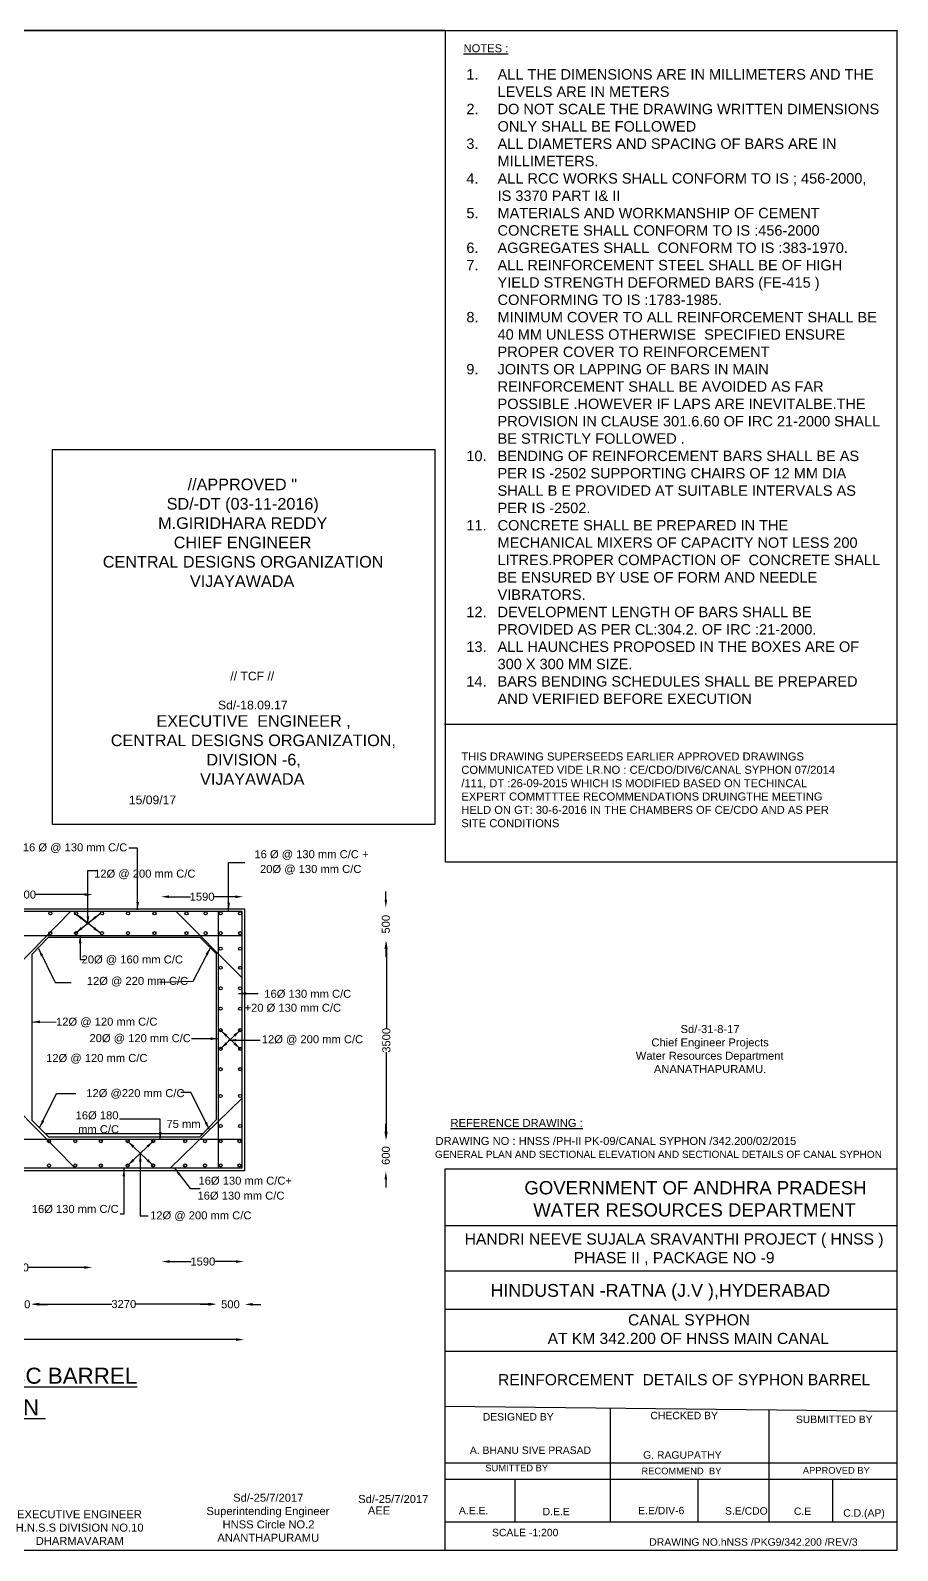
# Model space of a CAD drawing. Header units: millimetres. Extents: x 5124 to 2113220, y 2311 to 45650380.
# Drawn here: x 2086113 to 2113220, y 45602896 to 45650380 of the extents above; entities that cross this region are included whole.
import ezdxf

# ---------------------------------------------------------------- set-up
doc = ezdxf.new("R2010")
doc.units = ezdxf.units.MM
doc.header["$MEASUREMENT"] = 0
for name, color, linetype in [('DIMENSIONS', 7, 'Continuous'), ('DRAWING', 2, 'Continuous'), ('TEXT', 7, 'Continuous')]:
    doc.layers.add(name, color=color, linetype=linetype)
doc.styles.get("Standard").update_dxf_attribs({"font": 'arial.ttf', "height": 250})
doc.dimstyles.get("Standard").update_dxf_attribs({"dimtxt": 90, "dimasz": 250, "dimexe": 0.18, "dimexo": 0.0625, "dimgap": 0.09, "dimtad": 0, "dimdec": 0, "dimzin": 0, "dimdsep": 46, "dimtxsty": 'Standard', "dimcen": 0.09, "dimse1": 1, "dimse2": 1, "dimadec": 0, "dimazin": 0, "dimtfac": 1, "dimtdec": 0, "dimtofl": 0, "dimtmove": 0, "dimatfit": 3, "dimfxl": 1, "dimtolj": 1, "dimtzin": 0, "dimarcsym": 0})

# ---------------------------------------------------------------- blocks, each defined once
blk = doc.blocks.new('*D88')
at = {"layer": 'Defpoints', "color": 0, "transparency": 16777216}
for p in [(2085495, 45610591), (2086145, 45610588), (2086145, 45610539)]:
    blk.add_point(p, dxfattribs=at)
at = {"layer": 'TEXT', "color": 0, "lineweight": -2, "transparency": 16777216}
for p, q in [((2085245, 45610588), (2084995, 45610588)), ((2086395, 45610588), (2086645, 45610588))]:
    blk.add_line(p, q, dxfattribs=at)
at = {"layer": 'TEXT', "color": 0, "transparency": 16777216}
for points in [[(2085245, 45610629), (2085245, 45610546), (2085495, 45610588)], [(2086395, 45610629), (2086395, 45610546), (2086145, 45610588)]]:
    blk.add_solid(points, dxfattribs=at)
at = {"layer": 'TEXT', "color": 0, "transparency": 16777216, "insert": (2085820, 45610588), "char_height": 250, "attachment_point": 5}
blk.add_mtext('\\A1;300', dxfattribs=at)
blk = doc.blocks.new('*D89')
at = {"layer": 'Defpoints', "color": 0, "transparency": 16777216}
for p in [(2086145, 45610539), (2091920, 45610597), (2091920, 45610587)]:
    blk.add_point(p, dxfattribs=at)
at = {"layer": 'TEXT', "color": 0, "lineweight": -2, "transparency": 16777216}
for p, q in [((2086395, 45610597), (2088660, 45610597)), ((2091670, 45610597), (2089406, 45610597))]:
    blk.add_line(p, q, dxfattribs=at)
at = {"layer": 'TEXT', "color": 0, "transparency": 16777216}
for points in [[(2086395, 45610638), (2086395, 45610555), (2086145, 45610597)], [(2091670, 45610638), (2091670, 45610555), (2091920, 45610597)]]:
    blk.add_solid(points, dxfattribs=at)
at = {"layer": 'TEXT', "color": 0, "transparency": 16777216, "insert": (2089033, 45610597), "char_height": 250, "attachment_point": 5}
blk.add_mtext('\\A1;3270', dxfattribs=at)
blk = doc.blocks.new('*D90')
at = {"layer": 'Defpoints', "color": 0, "transparency": 16777216}
for p in [(2091920, 45610597), (2092811, 45610587), (2092811, 45610567)]:
    blk.add_point(p, dxfattribs=at)
at = {"layer": 'TEXT', "color": 0, "lineweight": -2, "transparency": 16777216}
for p, q in [((2091670, 45610587), (2091420, 45610587)), ((2093061, 45610587), (2093311, 45610587))]:
    blk.add_line(p, q, dxfattribs=at)
at = {"layer": 'TEXT', "color": 0, "transparency": 16777216}
for points in [[(2091670, 45610629), (2091670, 45610545), (2091920, 45610587)], [(2093061, 45610629), (2093061, 45610545), (2092811, 45610587)]]:
    blk.add_solid(points, dxfattribs=at)
at = {"layer": 'TEXT', "color": 0, "transparency": 16777216, "insert": (2092366, 45610587), "char_height": 250, "attachment_point": 5}
blk.add_mtext('\\A1;500', dxfattribs=at)
blk = doc.blocks.new('*D91')
at = {"layer": 'Defpoints', "color": 0, "transparency": 16777216}
for p in [(2072591, 45609550), (2072591, 45609487), (2092793, 45609555)]:
    blk.add_point(p, dxfattribs=at)
at = {"layer": 'TEXT', "color": 0, "lineweight": -2, "transparency": 16777216}
for p, q in [((2072841, 45609487), (2082234, 45609487)), ((2092543, 45609487), (2083151, 45609487))]:
    blk.add_line(p, q, dxfattribs=at)
at = {"layer": 'TEXT', "color": 0, "transparency": 16777216}
for points in [[(2072841, 45609529), (2072841, 45609446), (2072591, 45609487)], [(2092543, 45609529), (2092543, 45609446), (2092793, 45609487)]]:
    blk.add_solid(points, dxfattribs=at)
at = {"layer": 'TEXT', "color": 0, "transparency": 16777216, "insert": (2082692, 45609487), "char_height": 250, "attachment_point": 5}
blk.add_mtext('\\A1;11410', dxfattribs=at)
blk = doc.blocks.new('*D94')
at = {"layer": 'Defpoints', "color": 0, "transparency": 16777216}
for p in [(2083303, 45611747), (2088051, 45611747), (2088051, 45611740)]:
    blk.add_point(p, dxfattribs=at)
at = {"layer": 'TEXT', "color": 0, "lineweight": -2, "transparency": 16777216}
for p, q in [((2083553, 45611740), (2085302, 45611740)), ((2087801, 45611740), (2086052, 45611740))]:
    blk.add_line(p, q, dxfattribs=at)
at = {"layer": 'TEXT', "color": 0, "transparency": 16777216}
for points in [[(2083553, 45611782), (2083553, 45611699), (2083303, 45611740)], [(2087801, 45611782), (2087801, 45611699), (2088051, 45611740)]]:
    blk.add_solid(points, dxfattribs=at)
at = {"layer": 'TEXT', "color": 0, "transparency": 16777216, "insert": (2085677, 45611740), "char_height": 250, "attachment_point": 5}
blk.add_mtext('\\A1;2500', dxfattribs=at)
blk = doc.blocks.new('*D95')
at = {"layer": 'Defpoints', "color": 0, "transparency": 16777216}
for p in [(2090220, 45611822), (2092787, 45611924), (2092787, 45611876)]:
    blk.add_point(p, dxfattribs=at)
at = {"layer": 'TEXT', "color": 0, "lineweight": -2, "transparency": 16777216}
for p, q in [((2090470, 45611924), (2091142, 45611924)), ((2092537, 45611924), (2091865, 45611924))]:
    blk.add_line(p, q, dxfattribs=at)
at = {"layer": 'TEXT', "color": 0, "transparency": 16777216}
for points in [[(2090470, 45611966), (2090470, 45611882), (2090220, 45611924)], [(2092537, 45611966), (2092537, 45611882), (2092787, 45611924)]]:
    blk.add_solid(points, dxfattribs=at)
at = {"layer": 'TEXT', "color": 0, "transparency": 16777216, "insert": (2091503, 45611924), "char_height": 250, "attachment_point": 5}
blk.add_mtext('\\A1;1590', dxfattribs=at)
blk = doc.blocks.new('*D96')
at = {"layer": 'Defpoints', "color": 0, "transparency": 16777216}
for p in [(2097310, 45622982), (2097223, 45621940), (2097310, 45621940)]:
    blk.add_point(p, dxfattribs=at)
at = {"layer": 'TEXT', "color": 0, "lineweight": -2, "transparency": 16777216}
for p, q in [((2097223, 45623232), (2097223, 45623482)), ((2097223, 45621690), (2097223, 45621440))]:
    blk.add_line(p, q, dxfattribs=at)
at = {"layer": 'TEXT', "color": 0, "transparency": 16777216}
for points in [[(2097182, 45623232), (2097265, 45623232), (2097223, 45622982)], [(2097182, 45621690), (2097265, 45621690), (2097223, 45621940)]]:
    blk.add_solid(points, dxfattribs=at)
at = {"layer": 'TEXT', "color": 0, "transparency": 16777216, "insert": (2097223, 45622461), "char_height": 250, "attachment_point": 5, "rotation": 90}
blk.add_mtext('\\A1;500', dxfattribs=at)
blk = doc.blocks.new('*D97')
at = {"layer": 'Defpoints', "color": 0, "transparency": 16777216}
for p in [(2097223, 45621940), (2097223, 45615728), (2097239, 45615728)]:
    blk.add_point(p, dxfattribs=at)
at = {"layer": 'TEXT', "color": 0, "lineweight": -2, "transparency": 16777216}
for p, q in [((2097239, 45621690), (2097239, 45619207)), ((2097239, 45615978), (2097239, 45618461))]:
    blk.add_line(p, q, dxfattribs=at)
at = {"layer": 'TEXT', "color": 0, "transparency": 16777216}
for points in [[(2097197, 45621690), (2097280, 45621690), (2097239, 45621940)], [(2097197, 45615978), (2097280, 45615978), (2097239, 45615728)]]:
    blk.add_solid(points, dxfattribs=at)
at = {"layer": 'TEXT', "color": 0, "transparency": 16777216, "insert": (2097239, 45618834), "char_height": 250, "attachment_point": 5, "rotation": 90}
blk.add_mtext('\\A1;3500', dxfattribs=at)
blk = doc.blocks.new('*D98')
at = {"layer": 'Defpoints', "color": 0, "transparency": 16777216}
for p in [(2097239, 45615728), (2097223, 45614741), (2097239, 45614741)]:
    blk.add_point(p, dxfattribs=at)
at = {"layer": 'TEXT', "color": 0, "lineweight": -2, "transparency": 16777216}
for p, q in [((2097223, 45615978), (2097223, 45616228)), ((2097223, 45614491), (2097223, 45614241))]:
    blk.add_line(p, q, dxfattribs=at)
at = {"layer": 'TEXT', "color": 0, "transparency": 16777216}
for points in [[(2097181, 45615978), (2097264, 45615978), (2097223, 45615728)], [(2097181, 45614491), (2097264, 45614491), (2097223, 45614741)]]:
    blk.add_solid(points, dxfattribs=at)
at = {"layer": 'TEXT', "color": 0, "transparency": 16777216, "insert": (2097223, 45615235), "char_height": 250, "attachment_point": 5, "rotation": 90}
blk.add_mtext('\\A1;600', dxfattribs=at)
blk = doc.blocks.new('*D101')
at = {"layer": 'Defpoints', "color": 0, "transparency": 16777216}
for p in [(2083744, 45623473), (2088057, 45623473), (2088057, 45623386)]:
    blk.add_point(p, dxfattribs=at)
at = {"layer": 'TEXT', "color": 0, "lineweight": -2, "transparency": 16777216}
for p, q in [((2083994, 45623386), (2085525, 45623386)), ((2087807, 45623386), (2086276, 45623386))]:
    blk.add_line(p, q, dxfattribs=at)
at = {"layer": 'TEXT', "color": 0, "transparency": 16777216}
for points in [[(2083994, 45623428), (2083994, 45623344), (2083744, 45623386)], [(2087807, 45623428), (2087807, 45623344), (2088057, 45623386)]]:
    blk.add_solid(points, dxfattribs=at)
at = {"layer": 'TEXT', "color": 0, "transparency": 16777216, "insert": (2085900, 45623386), "char_height": 250, "attachment_point": 5}
blk.add_mtext('\\A1;2500', dxfattribs=at)
blk = doc.blocks.new('*D102')
at = {"layer": 'Defpoints', "color": 0, "transparency": 16777216}
for p in [(2090196, 45623350), (2092765, 45623350), (2092765, 45623320)]:
    blk.add_point(p, dxfattribs=at)
at = {"layer": 'TEXT', "color": 0, "lineweight": -2, "transparency": 16777216}
for p, q in [((2090446, 45623320), (2091119, 45623320)), ((2092515, 45623320), (2091842, 45623320))]:
    blk.add_line(p, q, dxfattribs=at)
at = {"layer": 'TEXT', "color": 0, "transparency": 16777216}
for points in [[(2090446, 45623361), (2090446, 45623278), (2090196, 45623320)], [(2092515, 45623361), (2092515, 45623278), (2092765, 45623320)]]:
    blk.add_solid(points, dxfattribs=at)
at = {"layer": 'TEXT', "color": 0, "transparency": 16777216, "insert": (2091480, 45623320), "char_height": 250, "attachment_point": 5}
blk.add_mtext('\\A1;1590', dxfattribs=at)

msp = doc.modelspace()

# ---------------------------------------------------------------- linework, layer by layer
at = {"layer": 'DIMENSIONS', "color": 0}
msp.add_lwpolyline([(2113195.8, 45602895.8), (2099078.7, 45602895.8), (2099078.7, 45614822.4), (2113195.8, 45614822.4)], close=True, dxfattribs=at)
for points in [[(2099078.7, 45613046.1), (2113195.8, 45613046.1)], [(2113195.8, 45611628.2), (2099078.7, 45611628.2)], [(2099078.7, 45610433.1), (2113195.8, 45610433.1)], [(2113195.8, 45609111.3), (2099078.7, 45609111.3)], [(2099078.7, 45607406.6), (2113195.8, 45607252.2)], [(2104231.3, 45607350.2), (2104231.3, 45603796.2)], [(2109191.3, 45607296), (2109191.3, 45603796.2)], [(2099078.7, 45605636.1), (2113195.8, 45605636.1)], [(2113195.8, 45605116.9), (2099078.7, 45605116.9)], [(2101250.3, 45605116.9), (2101250.3, 45603796.2)], [(2106973.2, 45605116.9), (2106973.2, 45603796.2)], [(2111187.5, 45605116.9), (2111187.5, 45603796.2)], [(2099078.7, 45603796.2), (2113195.8, 45603796.2)]]:
    msp.add_lwpolyline(points, dxfattribs=at)
at = {"layer": 'DRAWING', "color": 0}
for points in [[(2072633.9, 45622937.3), (2092806.8, 45622937.3), (2092806.8, 45614756.4), (2072633.9, 45614756.4)], [(2072716.8, 45622868.5), (2092720.2, 45622868.5), (2092720.2, 45614843.2), (2072716.8, 45614843.2)]]:
    msp.add_lwpolyline(points, close=True, dxfattribs=at)
for points in [[(2085703.8, 45621154.8), (2087381.1, 45622868.5)], [(2090663.6, 45622868.5), (2092720.2, 45620792.7)], [(2091978.1, 45622868.5), (2091978.1, 45614843.2)], [(2072716.8, 45622113.3), (2092720.2, 45622113.3)], [(2086160.6, 45621515.8), (2086160.6, 45616337.7), (2086675.8, 45615820), (2091404.6, 45615820), (2091928, 45616365), (2091928, 45621535.5), (2091415.5, 45622045.7), (2086673.8, 45622045.7), (2086160.6, 45621515.8)], [(2090483.6, 45614843.2), (2092720.2, 45617014.8)], [(2085703.8, 45616680.6), (2087513.8, 45614843.2)], [(2072716.8, 45615750.2), (2092720.2, 45615750.2)], [(2086571, 45615925.3), (2091505.8, 45615925.3)]]:
    msp.add_lwpolyline(points, dxfattribs=at)
for centre in [(2086737.6, 45622799.4), (2087538, 45622799.4), (2088353.1, 45622799.4), (2089166.7, 45622799.4), (2089993.6, 45622799.4), (2090993.4, 45622799.4), (2091591.6, 45622799.4), (2092057.7, 45622799.4), (2092669.1, 45622799.4), (2086737.6, 45622183.3), (2087538, 45622183.3), (2088353.1, 45622183.3), (2089166.7, 45622183.3), (2089993.6, 45622183.3), (2090993.4, 45622183.3), (2091591.6, 45622183.3), (2092057.7, 45622183.3), (2092669.1, 45622183.3), (2092057.7, 45621697.2), (2092669.1, 45621697.2), (2092057.7, 45621101), (2092669.1, 45621101), (2092057.7, 45620460.1), (2092669.1, 45620460.1), (2092057.7, 45619822.1), (2092669.1, 45619822.1), (2092057.7, 45619152), (2092669.1, 45619152), (2092057.7, 45618568.7), (2092669.1, 45618568.7), (2092057.7, 45617934.2), (2092669.1, 45617934.2), (2092057.7, 45617095.7), (2092669.1, 45617095.7), (2092057.7, 45616158), (2092669.1, 45616158), (2086693.6, 45615685.5), (2087514.6, 45615685.5), (2088314.7, 45615685.5), (2089151.7, 45615685.5), (2089951.8, 45615685.5), (2090950, 45615685.5), (2091571.6, 45615685.5), (2092064, 45615685.5), (2092648.6, 45615685.5), (2086693.6, 45614923.9), (2087514.6, 45614923.9), (2088314.7, 45614923.9), (2089151.7, 45614923.9), (2089951.8, 45614923.9), (2090950, 45614923.9), (2091571.6, 45614923.9), (2092064, 45614923.9), (2092648.6, 45614923.9)]:
    msp.add_circle(centre, 48.5, dxfattribs=at)
at = {"layer": 'TEXT', "color": 0}
for points in [[(2099058.8, 45650380.3), (2045077.1, 45650380.3), (2045077.1, 45602895.8)], [(2113208.7, 45624399), (2099083.6, 45624399), (2099083.6, 45650380.3), (2113219.5, 45650380.3)], [(2113203.9, 45628698.9), (2099058.8, 45628698.9)]]:
    msp.add_lwpolyline(points, dxfattribs=at)
at = {"layer": 'TEXT'}
msp.add_lwpolyline([(2045077.1, 45650380.3), (2113195.8, 45650380.3), (2113195.8, 45602895.8), (2045077.1, 45602895.8)], close=True, dxfattribs=at)
at = {"layer": 'TEXT', "color": 0}
msp.add_lwpolyline([(2086808.7, 45637284.4), (2098756.8, 45637284.4), (2098756.8, 45625573.6), (2086808.7, 45625573.6)], close=True, dxfattribs=at)

# ---------------------------------------------------------------- texts
at = {"layer": 'DIMENSIONS', "color": 0}
for s, height, p in [('DRAWING NO : HNSS /PH-II PK-09/CANAL SYPHON /342.200/02/2015', 250, (2098776, 45615566)), ('GENERAL PLAN AND SECTIONAL ELEVATION AND SECTIONAL DETAILS OF CANAL SYPHON ', 225, (2098758.1, 45615160.2)), ('DESIGNED BY ', 232.336, (2100251.9, 45606959)), ('CHECKED BY ', 232.336, (2105493.5, 45606999.2)), ('SUBMITTED BY ', 232.336, (2110038, 45606878.7)), ('A. BHANU SIVE PRASAD ', 232.336, (2099849.7, 45605914.6)), ('SUMITTED BY ', 209.103, (2100332.3, 45605373.1)), ('G. RAGUPATHY', 232.336, (2105265.6, 45605767.3)), ('RECOMMEND  BY ', 209.103, (2105212, 45605279.4)), ('APPROVED BY ', 209.103, (2110257.1, 45605296.4)), ('A.E.E.', 232.34, (2099507.5, 45604029.9)), ('D.E.E', 232.34, (2102124.5, 45603998.2)), ('E.E/DIV-6', 232.34, (2105110.9, 45604029.9)), ('S.E/CDO', 232.34, (2107825, 45604019.1)), ('C.E', 232.34, (2109977.8, 45604008.6)), ('C.D.(AP)', 232.34, (2111520.4, 45603955.4)), ('SCALE -1:200 ', 232.336, (2100542.1, 45603343.8)), ('DRAWING NO.hNSS /PKG9/342.200 /REV/3', 232.336, (2105458.3, 45603048))]:
    msp.add_text(s, height=height, dxfattribs=at).set_placement(p)
at = {"layer": 'DIMENSIONS', "color": 0, "attachment_point": 1}
for s, insert, char_height, width in [('\\A1;\\pi1451.9;Sd/-{\\A0;31-8-17\\P\\pi539.22;Chief Engineer Projects  \\P\\pi51.927;Water Resources Department  \\P\\pi617.33;ANANATHAPURAMU.}', (2104983.7, 45619311.7), 250, 4716.576), ('\\pi9.3088;GOVERNMENT OF ANDHRA PRADESH  \\P\\pi286.02;WATER RESOURCES DEPARTMENT ', (2101544.8, 45614437.1), 415, 10635.371), ('\\pi68.067;HANDRI NEEVE SUJALA SRAVANTHI PROJECT ( HNSS )  \\P\\pi3478.5;PHASE II , PACKAGE NO -9', (2099618.1, 45612805.3), 350, 13174.469), ('HINDUSTAN -RATNA (J.V ),HYDERABAD ', (2100493.1, 45611223.3), 400, 10592.267), ('\\pi2521.7;CANAL SYPHON \\P\\pi9.0335;AT KM 342.200 OF HNSS MAIN CANAL', (2102271.6, 45610278.3), 348.505, 8793.915), ('REINFORCEMENT  DETAILS OF SYPHON BARREL', (2100731.2, 45608408.3), 348.505, 11632.349), ('\\pi92.784;EXECUTIVE ENGINEER  \\P\\pi50.492;H.N.S.S DIVISION NO.10 \\P\\pi676.09;DHARMAVARAM', (2085603.2, 45604156.5), 250, 4054.258)]:
    msp.add_mtext(s, dxfattribs=dict(at, insert=insert, char_height=char_height, width=width))
at = {"layer": 'TEXT', "color": 0}
for s, height, p in [('%%UNOTES :', 250, (2099653.5, 45649697.3)), ('15/09/17', 271.73, (2089191.5, 45626209.2)), ('16 Ø @ 130 mm C/C ', 250, (2085877.7, 45624737.6)), ('16 Ø @ 130 mm C/C + ', 250, (2093114.9, 45624523.8)), ('12Ø @ 200 mm C/C', 250, (2088104.8, 45623916.8)), ('20Ø @ 130 mm C/C', 250, (2093290.4, 45624062)), ('20Ø @ 160 mm C/C', 250, (2087714.5, 45621235.6)), ('12Ø @ 220 mm C/C', 250, (2087876.5, 45620566.1)), ('16Ø 130 mm C/C', 250, (2093425.2, 45620163.9)), ('+20 Ø 130 mm C/C', 250, (2092806.8, 45619727.2)), ('12Ø @ 120 mm C/C', 250, (2086914.1, 45619292.4)), ('20Ø @ 120 mm C/C', 250, (2087960.8, 45618777.3)), ('12Ø @ 200 mm C/C', 250, (2093346.3, 45618743.5)), ('12Ø @ 120 mm C/C', 250, (2086604.6, 45618157.4)), ('12Ø @220 mm C/C', 250, (2087859.5, 45617060)), ('16Ø 180 ', 250, (2087527.1, 45616366.8)), ('  mm C/C', 250, (2087410.5, 45615932)), ('75 mm', 250, (2090367.2, 45616097.4)), ('%%UREFERENCE DRAWING :', 250, (2099244.6, 45616128.2)), ('16Ø 130 mm C/C+', 250, (2091367.3, 45614325.4)), ('16Ø 130 mm C/C', 250, (2091336.8, 45613858.6)), ('16Ø 130 mm C/C', 250, (2086155.8, 45613442.5)), ('12Ø @ 200 mm C/C', 250, (2089854.9, 45613241.8)), ('%%UREINFORCEMENT DETAILS OF RCC BARREL', 500, (2074396.6, 45608108.9)), ('%%UUNDER DRAIN PORTION ', 500, (2078161.4, 45607125.7)), ('Sd/-25/7/2017', 250, (2096359.3, 45604382.1)), ('AEE', 250, (2096662, 45604026))]:
    msp.add_text(s, height=height, dxfattribs=at).set_placement(p)
at = {"layer": 'TEXT', "color": 0, "attachment_point": 1}
for s, insert, char_height, width in [('\\pi-975,l1300,t1300;1.^IALL THE DIMENSIONS ARE IN MILLIMETERS AND THE LEVELS ARE IN METERS \\P2.^IDO NOT SCALE THE DRAWING WRITTEN DIMENSIONS ONLY SHALL BE FOLLOWED \\P3.^IALL DIAMETERS AND SPACING OF BARS ARE IN MILLIMETERS.\\P4.^IALL RCC WORKS SHALL CONFORM TO IS ; 456-2000, IS 3370 PART I& II \\P5.^IMATERIALS AND WORKMANSHIP OF CEMENT CONCRETE SHALL CONFORM TO IS :456-2000\\P6.^IAGGREGATES SHALL  CONFORM TO IS :383-1970.\\P7.^IALL REINFORCEMENT STEEL SHALL BE OF HIGH YIELD STRENGTH DEFORMED BARS (FE-415 ) CONFORMING TO IS :1783-1985.\\P8.^IMINIMUM COVER TO ALL REINFORCEMENT SHALL BE 40 MM UNLESS OTHERWISE  SPECIFIED ENSURE PROPER COVER TO REINFORCEMENT \\P9.^IJOINTS OR LAPPING OF BARS IN MAIN REINFORCEMENT SHALL BE AVOIDED AS FAR POSSIBLE .HOWEVER IF LAPS ARE INEVITALBE.THE PROVISION IN CLAUSE 301.6.60 OF IRC 21-2000 SHALL BE STRICTLY FOLLOWED .\\P10.^IBENDING OF REINFORCEMENT BARS SHALL BE AS PER IS -2502 SUPPORTING CHAIRS OF 12 MM DIA SHALL B E PROVIDED AT SUITABLE INTERVALS AS PER IS -2502.\\P11.^ICONCRETE SHALL BE PREPARED IN THE MECHANICAL MIXERS OF CAPACITY NOT LESS 200 LITRES.PROPER COMPACTION OF  CONCRETE SHALL BE ENSURED BY USE OF FORM AND NEEDLE VIBRATORS.\\P12.^IDEVELOPMENT LENGTH OF BARS SHALL BE PROVIDED AS PER CL:304.2. OF IRC :21-2000.\\P13.^IALL HAUNCHES PROPOSED IN THE BOXES ARE OF  300 X 300 MM SIZE.\\P14.^IBARS BENDING SCHEDULES SHALL BE PREPARED AND VERIFIED BEFORE EXECUTION ', (2099415.9, 45649171.3), 325, 13230.167), ("\\pi2755.3;//APPROVED '' \\P\\pi2101;SD/-DT (03-11-2016) \\P\\pi1834.8;M.GIRIDHARA REDDY  \\P\\pi2321.9;CHIEF ENGINEER  \\P\\pi103.67;CENTRAL DESIGNS ORGANIZATION  \\P\\pi2826.9;VIJAYAWADA ", (2088272.4, 45636380), 362.305, 8914.767), ('\\pi4527.7;\\P\\pi3842.3;// TCF //\\P\\pi4527.7;\\P\\pi3457.9;{\\A1;Sd/-}18.09.17 \\P\\pi1532.8;{\\H1.3333x;EXECUTIVE  ENGINEER , \\P\\pi105.51;CENTRAL DESIGNS ORGANIZATION,\\P\\pi3093.2;DIVISION -6,\\P\\pi2897.2;VIJAYAWADA }', (2088520.3, 45630801.9), 271.728, 9055.389), ('\\A1;THIS DRAWING SUPERSEEDS EARLIER APPROVED DRAWINGS COMMUNICATED VIDE LR.NO : CE/CDO/DIV6/CANAL SYPHON 07/2014  /111, DT :26-09-2015 WHICH IS MODIFIED BASED ON TECHINCAL EXPERT COMMTTTEE RECOMMENDATIONS DRUINGTHE MEETING HELD ON GT: 30-6-2016 IN THE CHAMBERS OF CE/CDO AND AS PER SITE CONDITIONS', (2099582.8, 45627825.5), 250, 12128.126), ('\\A1;\\pi889.5;Sd/-{\\A0;25/7/2017 \\P\\pi53.973;Superintending Engineer  \\P\\pi557.98;HNSS Circle NO.2 \\P\\pi393.76;ANANTHAPURAMU}', (2091562.4, 45604672.8), 250, 3941.678)]:
    msp.add_mtext(s, dxfattribs=dict(at, insert=insert, char_height=char_height, width=width))

# ---------------------------------------------------------------- dimensions: what is measured, and where the dimension line sits
at = {"layer": 'TEXT', "color": 0}
for base, p1, p2, text, picture, middle in [((2088057.4, 45623385.8), (2083743.6, 45623472.7), (2088057.4, 45623472.7), '2500', '*D101', (2085900.5, 45623385.8)), ((2092765.2, 45623319.8), (2090195.7, 45623349.7), (2092765.2, 45623349.7), '1590', '*D102', (2091480.4, 45623319.8)), ((2088051, 45611740.3), (2083303.5, 45611747), (2088051, 45611747), '2500', '*D94', (2085677.3, 45611740.3)), ((2092787.2, 45611924), (2090219.6, 45611821.6), (2092787.2, 45611876.3), '1590', '*D95', (2091503.4, 45611924)), ((2086145, 45610587.6), (2085495.3, 45610591.2), (2086145, 45610539.3), '300', '*D88', (2085820.2, 45610587.6)), ((2091920.2, 45610596.6), (2086145, 45610539.3), (2091920.2, 45610587), '3270', '*D89', (2089032.6, 45610596.6)), ((2092811.5, 45610587), (2091920.2, 45610596.6), (2092811.5, 45610567), '500', '*D90', (2092365.8, 45610587)), ((2072591.3, 45609487.2), (2092793.3, 45609555.2), (2072591.3, 45609549.8), '11410', '*D91', (2082692.3, 45609487.2))]:
    dim = msp.add_linear_dim(base=base, p1=p1, p2=p2, text=text, dimstyle='Standard', dxfattribs=at)
    dim.commit()
    dim.dimension.update_dxf_attribs({"geometry": picture, "text_midpoint": middle})
for base, p1, p2, text, picture, middle in [((2097223.4, 45621939.6), (2097310.4, 45622982.1), (2097310.4, 45621939.6), '500', '*D96', (2097223.4, 45622460.9)), ((2097238.5, 45615728.1), (2097223.4, 45621939.6), (2097223.4, 45615728.1), '3500', '*D97', (2097238.5, 45618833.9)), ((2097222.5, 45614741), (2097238.5, 45615728.1), (2097238.5, 45614741), '600', '*D98', (2097222.5, 45615234.5))]:
    dim = msp.add_linear_dim(base=base, p1=p1, p2=p2, angle=90, text=text, dimstyle='Standard', dxfattribs=at)
    dim.commit()
    dim.dimension.update_dxf_attribs({"geometry": picture, "text_midpoint": middle})

# ---------------------------------------------------------------- leaders
at = {"layer": 'DRAWING', "color": 0}
for points in [[(2092669.1, 45619152), (2092057.7, 45618568.7)], [(2092057.7, 45619152), (2092669.1, 45618568.7)], [(2092057.7, 45618568.7), (2092669.1, 45619152)], [(2092669.1, 45618568.7), (2092057.7, 45619152)], [(2089951.8, 45615685.5), (2089151.7, 45614923.9)], [(2089151.7, 45615685.5), (2089951.8, 45614923.9)], [(2089951.8, 45614923.9), (2089151.7, 45615685.5)], [(2089151.7, 45614923.9), (2089951.8, 45615685.5)]]:
    msp.add_leader(points, dimstyle='Standard', override={"dimgap": 0.09, "dimtad": 0}, dxfattribs=at)
at = {"layer": 'TEXT', "color": 0}
for points in [[(2089465.4, 45622907.8), (2089465.4, 45624836.5), (2089189.6, 45624836.5)], [(2087911.1, 45622458.4), (2087911.1, 45624135.2), (2088226.3, 45624135.2)], [(2092310.1, 45622884.1), (2092310.1, 45624387.8), (2092814.4, 45624387.8)], [(2087516.5, 45622799.5), (2087933.8, 45622476.4)], [(2088299.4, 45622799.5), (2087698.9, 45622319.3)], [(2087516.5, 45622183.4), (2088084.5, 45622627.7)], [(2088299.4, 45622183.4), (2087714.1, 45622646.5)], [(2087665.8, 45622112.8), (2087665.8, 45621361.5), (2087809.8, 45621361.5)], [(2091738.6, 45621733.7), (2091186.6, 45620671.2), (2090155.6, 45620638.7)], [(2086364.9, 45621702.5), (2086882.9, 45620636.3), (2087392.8, 45620636.3)], [(2092614.1, 45620296.1), (2093234.2, 45620296.1)], [(2086160.6, 45619411.4), (2086914.1, 45619406.3)], [(2091998.5, 45618885.3), (2091146.4, 45618885.3)], [(2092299.1, 45618838.5), (2093300.2, 45618838.5)], [(2086401.2, 45616101.5), (2086924.2, 45617176.7), (2087533.8, 45617176.7)], [(2091707.2, 45616045.4), (2091132.3, 45617202.7), (2090816.9, 45617202.7)], [(2090172.8, 45615725.9), (2090172.8, 45616373.6), (2088897.8, 45616373.6)], [(2089547.6, 45615298.7), (2089547.6, 45613357.3), (2089797.5, 45613357.3)], [(2089035.2, 45614835.4), (2089035.2, 45613401.1), (2088916.2, 45613401.1)], [(2090618.4, 45614843.2), (2091110.1, 45614201.2), (2091419.5, 45614201.2)]]:
    msp.add_leader(points, dimstyle='Standard', override={"dimgap": 0.09, "dimtad": 0}, dxfattribs=at)

doc.saveas('drawing.dxf')
